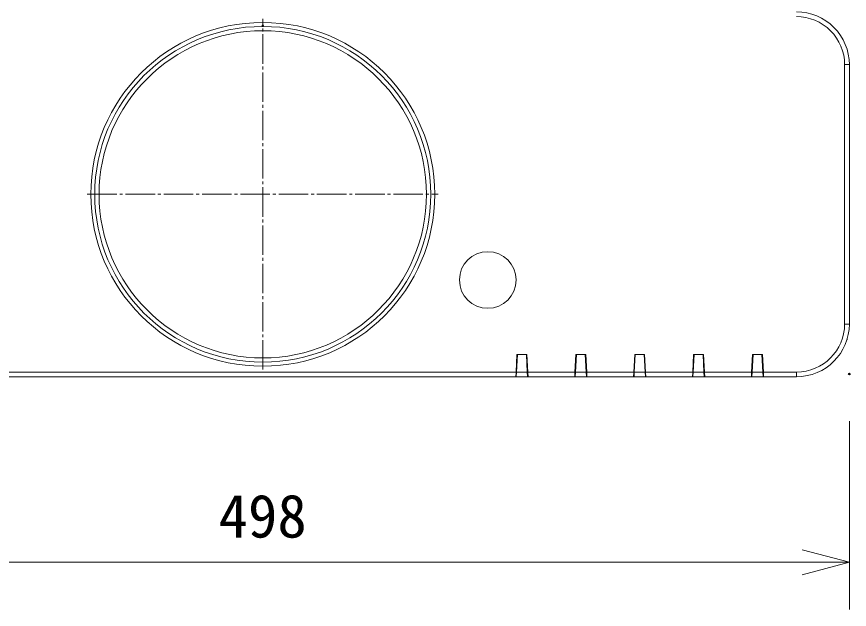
# Model space of a CAD drawing. Units: millimetres, scale not verified. Extents: x -63 to 62, y -57 to 57.
# Drawn here: x -36.07 to -0.72, y -10.38 to 14.8 of the extents above; entities that cross this region are included whole.
import ezdxf
from ezdxf.enums import TextEntityAlignment as Align

# ---------------------------------------------------------------- set-up
doc = ezdxf.new("R2010")
doc.units = ezdxf.units.MM
doc.header["$LTSCALE"] = 0.125
doc.header["$PDMODE"] = 32
doc.header["$PDSIZE"] = 0.0625
doc.linetypes.add('USER1', pattern=[13, 10, -1, 1, -1])
for name, color, linetype, lineweight in [('0-0_0', 7, 'Continuous', 18), ('0-4_GAIKEI', 7, 'Continuous', 18), ('0-5_SUNPO', 7, 'Continuous', 18), ('0-7_S1', 1, 'Continuous', 18), ('0-8_KIJUN', 7, 'USER1', 18)]:
    doc.layers.add(name, color=color, linetype=linetype, lineweight=lineweight)
doc.layers.add('0-1_DEFPOINTS', color=7, linetype='Continuous')
doc.styles.add('ＭＳ ゴシック', font='')
doc.styles.get('ＭＳ ゴシック').set_extended_font_data('MS Gothic')

# ---------------------------------------------------------------- blocks, each defined once
blk = doc.blocks.new('_OPEN30')
at = {"layer": '0-0_0'}
blk.add_line((0, 0), (-1, 0), dxfattribs=at)
blk.add_lwpolyline([(-1, 0.26795), (0, 0), (-1, -0.26795)], dxfattribs=at)
blk = doc.blocks.new('D7')
at = {"layer": '0-1_DEFPOINTS'}
blk.add_point((-5.2714, 2.3785), dxfattribs=at)
at = {"layer": '0-5_SUNPO'}
for p, q in [((-5.2714, 0.3785), (-5.2714, -7.6215)), ((-7.2714, -5.6215), (-53.0714, -5.6215))]:
    blk.add_line(p, q, dxfattribs=at)
at = {"layer": '0-5_SUNPO', "xscale": 2, "yscale": 2}
blk.add_blockref('_OPEN30', (-5.2714, -5.6215), dxfattribs=at)
at = {"layer": '0-5_SUNPO', "style": 'ＭＳ ゴシック'}
blk.add_text('498', height=1.833, dxfattribs=at).set_placement((-32.0464, -5.1215), align=Align.BOTTOM_LEFT)

msp = doc.modelspace()

# ---------------------------------------------------------------- linework, layer by layer
at = {"layer": '0-4_GAIKEI'}
for p, q in [((-0.7674, 13.2041), (-0.7705, 13.2041)), ((-0.7238, 12.7641), (-0.7238, 1.7441)), ((-14.3842, -0.4959), (-14.8627, -0.4959)), ((-14.3833, -0.4459), (-14.3666, -0.4459)), ((-11.8842, -0.4959), (-12.3627, -0.4959)), ((-9.3842, -0.4959), (-9.8627, -0.4959)), ((-7.381, -0.4459), (-7.3636, -0.4459)), ((-6.8842, -0.4959), (-7.3627, -0.4959)), ((-6.864, -0.4959), (-6.8842, -0.4959)), ((-6.864, -0.4959), (-2.9638, -0.4959))]:
    msp.add_line(p, q, dxfattribs=at)
at = {"layer": '0-4_GAIKEI', "color": 1}
for p, q in [((-0.9238, 12.7641), (-0.7238, 12.7641)), ((-0.9238, 1.7441), (-0.9238, 12.7641)), ((-0.9238, 1.7441), (-0.7238, 1.7441)), ((-14.8135, 0.4441), (-14.8522, -0.2959)), ((-14.8134, 0.4441), (-14.8343, 0.4441)), ((-14.8338, 0.4541), (-14.4138, 0.4541)), ((-14.8131, 0.4541), (-14.8134, 0.4441)), ((-14.4335, 0.4441), (-14.8134, 0.4441)), ((-14.4335, 0.4441), (-14.4133, 0.4441)), ((-14.3947, -0.2959), (-14.4334, 0.4441)), ((-12.3134, 0.4441), (-12.3522, -0.2959)), ((-12.3343, 0.4441), (-12.3134, 0.4441)), ((-12.3338, 0.4541), (-11.9138, 0.4541)), ((-11.9335, 0.4441), (-12.3134, 0.4441)), ((-11.8947, -0.2959), (-11.9335, 0.4441)), ((-11.9335, 0.4441), (-11.9133, 0.4441)), ((-9.8134, 0.4441), (-9.8522, -0.2959)), ((-9.8343, 0.4441), (-9.8134, 0.4441)), ((-9.8338, 0.4541), (-9.4138, 0.4541)), ((-9.4335, 0.4441), (-9.8134, 0.4441)), ((-9.4335, 0.4441), (-9.4133, 0.4441)), ((-9.3947, -0.2959), (-9.4334, 0.4441)), ((-7.3135, 0.4441), (-7.3522, -0.2959)), ((-7.3343, 0.4441), (-7.3134, 0.4441)), ((-7.3338, 0.4541), (-6.9138, 0.4541)), ((-6.9335, 0.4441), (-7.3134, 0.4441)), ((-6.9335, 0.4441), (-6.9133, 0.4441)), ((-6.8947, -0.2959), (-6.9334, 0.4441)), ((-4.8134, 0.4441), (-4.8522, -0.2959)), ((-4.8343, 0.4441), (-4.8134, 0.4441)), ((-4.8338, 0.4541), (-4.4138, 0.4541)), ((-4.4335, 0.4441), (-4.8134, 0.4441)), ((-4.4335, 0.4441), (-4.4338, 0.4541)), ((-4.4133, 0.4441), (-4.4335, 0.4441)), ((-4.3947, -0.2959), (-4.4335, 0.4441)), ((-48.2838, -0.2959), (-14.8731, -0.2959)), ((-14.8653, -0.3459), (-14.8757, -0.3459)), ((-14.8627, -0.4959), (-14.8679, -0.1972)), ((-14.8627, -0.4959), (-14.8522, -0.2959)), ((-14.8522, -0.2959), (-14.3947, -0.2959)), ((-14.3947, -0.2959), (-14.3842, -0.4959)), ((-14.3791, -0.2071), (-14.3842, -0.4959)), ((-14.3745, -0.2959), (-12.3731, -0.2959)), ((-12.3548, -0.3459), (-12.3757, -0.3459)), ((-12.3627, -0.4959), (-12.3679, -0.1972)), ((-12.3627, -0.4959), (-12.3522, -0.2959)), ((-12.3522, -0.2959), (-11.8947, -0.2959)), ((-11.8947, -0.2959), (-11.8842, -0.4959)), ((-11.8791, -0.2071), (-11.8842, -0.4959)), ((-11.8745, -0.2959), (-9.8731, -0.2959)), ((-9.8627, -0.4959), (-9.8679, -0.1972)), ((-9.8627, -0.4959), (-9.8522, -0.2959)), ((-9.8522, -0.2959), (-9.3947, -0.2959)), ((-9.3947, -0.2959), (-9.3842, -0.4959)), ((-9.3791, -0.2071), (-9.3842, -0.4959)), ((-9.3719, -0.3459), (-9.3816, -0.3459)), ((-9.3745, -0.2959), (-7.3731, -0.2959)), ((-7.3627, -0.4959), (-7.3679, -0.1972)), ((-7.3627, -0.4959), (-7.3522, -0.2959)), ((-7.3522, -0.2959), (-6.8947, -0.2959)), ((-6.8947, -0.2959), (-6.8842, -0.4959)), ((-6.8791, -0.2071), (-6.8842, -0.4959)), ((-6.8719, -0.3459), (-6.8816, -0.3459)), ((-6.8745, -0.2959), (-4.8731, -0.2959)), ((-4.8627, -0.4959), (-4.8679, -0.1972)), ((-4.8627, -0.4959), (-4.8522, -0.2959)), ((-4.8522, -0.2959), (-4.3947, -0.2959)), ((-4.3947, -0.2959), (-4.3842, -0.4959)), ((-4.3791, -0.2071), (-4.3842, -0.4959)), ((-4.3745, -0.2959), (-2.9638, -0.2959)), ((-2.9638, -0.4959), (-2.9638, -0.2959)), ((-4.3833, -0.4459), (-4.3666, -0.4459))]:
    msp.add_line(p, q, dxfattribs=at)
for points in [[(-14.8836, -0.4959), (-14.8731, -0.2959), (-14.8338, 0.4541)], [(-14.4138, 0.4541), (-14.3745, -0.2959), (-14.364, -0.4959)], [(-12.3836, -0.4959), (-12.3731, -0.2959), (-12.3338, 0.4541)], [(-11.9138, 0.4541), (-11.8745, -0.2959), (-11.864, -0.4959)], [(-9.8836, -0.4959), (-9.8731, -0.2959), (-9.8338, 0.4541)], [(-9.4138, 0.4541), (-9.3745, -0.2959), (-9.364, -0.4959)], [(-7.3836, -0.4959), (-7.3731, -0.2959), (-7.3338, 0.4541)], [(-6.9138, 0.4541), (-6.8745, -0.2959), (-6.864, -0.4959)], [(-4.8836, -0.4959), (-4.8731, -0.2959), (-4.8338, 0.4541)], [(-4.4138, 0.4541), (-4.3745, -0.2959), (-4.364, -0.4959)]]:
    msp.add_lwpolyline(points, dxfattribs=at)
at = {"layer": '0-4_GAIKEI'}
for points in [[(-14.8627, -0.4959), (-14.8836, -0.4959), (-48.2838, -0.4959)], [(-12.3627, -0.4959), (-12.3836, -0.4959), (-14.364, -0.4959), (-14.3842, -0.4959)], [(-9.8627, -0.4959), (-9.8836, -0.4959), (-11.864, -0.4959), (-11.8842, -0.4959)], [(-7.3627, -0.4959), (-7.3836, -0.4959), (-9.364, -0.4959), (-9.3842, -0.4959)]]:
    msp.add_lwpolyline(points, dxfattribs=at)
at = {"layer": '0-4_GAIKEI', "color": 1}
for centre, radius in [((-25.6238, 7.2541), 7.3018), ((-16.0738, 3.6141), 1.2024)]:
    msp.add_circle(centre, radius, dxfattribs=at)
at = {"layer": '0-4_GAIKEI'}
for radius in [7.1325, 6.95]:
    msp.add_circle((-25.6238, 7.2541), radius, dxfattribs=at)
for centre, radius, start, end in [((-2.9638, 12.7641), 2.24, 359.99996, 90), ((-2.9638, 1.7441), 2.24, 269.99998, 359.99996), ((-1.0195, 1.1265), 0.2, 342.37704, 357.35395)]:
    msp.add_arc(centre, radius, start, end, dxfattribs=at)
at = {"layer": '0-4_GAIKEI', "color": 1}
for centre, start, end in [((-2.9638, 12.7641), 359.99996, 90), ((-2.9638, 1.7441), 269.99998, 359.99996)]:
    msp.add_arc(centre, 2.04, start, end, dxfattribs=at)
at = {"layer": '0-7_S1'}
msp.add_point((-25.6238, 14.4213), dxfattribs=at)
at = {"layer": '0-8_KIJUN'}
for p, q in [((-25.6238, -0.1959), (-25.6238, 14.7041)), ((-33.0738, 7.2541), (-18.1738, 7.2541))]:
    msp.add_line(p, q, dxfattribs=at)

# ---------------------------------------------------------------- block references
at = {"layer": '0-5_SUNPO'}
msp.add_blockref('D7', (4.5476, -2.759), dxfattribs=at)

doc.saveas('drawing.dxf')
